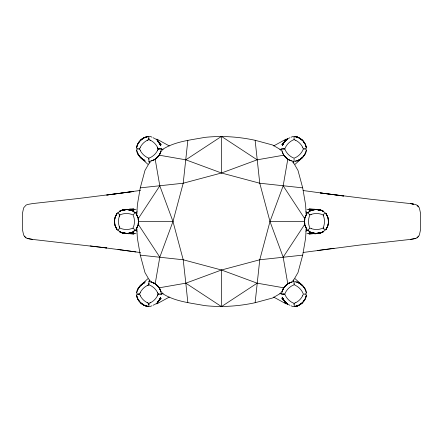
<?xml version="1.0" encoding="UTF-8"?>
<svg xmlns="http://www.w3.org/2000/svg" width="443" height="443" viewBox="0 0 443 443"><rect width="100%" height="100%" fill="white"/><g stroke="black" fill="none" stroke-linecap="round" stroke-linejoin="round"><path stroke-width="0.66" d="M148.887 304.778L148.77 303.344M157.459 292.38A14.719 13.406 44.8 0 0 150.603 285.536L148.92 284.821L148.887 283.409M149.601 163.057L148.986 161.75L148.887 159.541M148.887 159.591L148.77 158.151M150.592 140.365L148.92 139.628L148.887 138.216M294.08 158.799L294.08 161.252L293.371 163.057M294.08 304.507L294.08 303.383L295.786 302.635M302.619 295.802L303.355 294.069L302.619 292.391A14.719 13.373 45 0 0 295.786 285.552L294.08 284.578M148.887 283.83L148.77 284.849M148.887 304.036L148.887 304.313M114.516 220.276L114.925 225.127L116.974 229.369C113.624 224.878 113.613 218.117 116.974 213.631L115.285 216.721L114.516 220.276L115.296 216.727L116.985 213.62L115.285 216.721M148.887 139.263L148.77 139.656M148.887 139.119C148.145 136.854 149.645 135.392 151.91 137.197M328.451 222.724L328.041 217.873L325.993 213.631C329.348 218.122 329.359 224.883 325.993 229.369L327.687 226.279L328.451 222.724L327.676 226.273L325.987 229.38M306.639 228.898L306.982 229.369L304.939 225.127L305.748 227.381C304.092 223.698 304.036 219.296 305.759 215.625L304.939 217.873L306.977 213.626L306.639 214.102M304.468 221.506L304.673 219.064L304.468 221.506L269.992 221.5L259.759 183.225L255.124 140.287C238.583 136.715 221.594 135.597 204.755 137.385C189.792 140.215 173.65 141.516 160.87 150.542M136.743 215.475L137.369 204.766L140.276 187.86L144.994 170.389L150.526 160.881M306.229 227.525L305.604 238.234L302.696 255.14L297.978 272.611L292.441 282.119M137.214 227.375L138.033 225.127L137.214 227.375C138.892 223.704 138.925 219.291 137.214 215.625L138.033 217.873L137.214 215.625M155.15 283.963L159.807 257.167L172.98 221.5L183.208 183.225L187.849 140.287M160.87 292.458C173.65 301.484 189.792 302.785 204.755 305.615C221.594 307.403 238.583 306.285 255.124 302.713L259.759 259.775L269.992 221.5L283.166 185.833L287.823 159.037M138.299 223.948L138.443 222.724M161.246 294.036L162.304 292.773M304.529 220.276L304.679 219.058M136.605 147.851C137.363 142.286 142.209 137.54 147.735 136.732M306.362 295.149C305.609 300.714 300.764 305.46 295.237 306.268M136.605 147.746C137.424 141.937 142.591 137.153 148.366 136.444C142.773 137.142 137.795 141.616 136.688 147.17M306.362 295.254L305.377 298.632L302.575 302.591L298.621 305.393L294.589 306.556M136.605 147.746L136.688 147.226M306.368 295.204C305.609 300.797 300.78 305.532 295.237 306.384L296.378 306.179M136.671 292.945C137.313 287.906 141.3 284.406 145.298 281.77M136.605 292.906C137.214 288.493 140.437 284.744 144.352 282.8C141.079 284.389 138.432 287.23 137.142 290.641M148.887 283.548L148.986 281.25L149.601 279.943M323.39 227.298L323.855 225.924A14.674 13.345 -89.9 0 0 323.866 217.07L323.058 214.933L321.325 214.257A14.719 13.373 0 0 0 311.656 214.251M305.825 152.359C304.12 156.85 300 160.51 295.193 161.219C300.736 160.399 305.526 155.631 306.368 150.094C305.731 155.15 301.633 158.55 297.674 161.23M138.033 225.127L135.995 229.369L136.328 228.898M304.939 217.873L305.288 216.727M119.239 216.666L119.915 214.933L121.648 214.257A14.719 13.373 0 0 1 131.311 214.251L133.044 214.933L133.72 216.666A14.719 13.373 90 0 1 133.725 226.334L132.906 228.134M310.477 214.683L309.923 214.933L309.247 216.666A14.719 13.373 90 0 0 309.242 226.334L309.923 228.067L311.656 228.743M140.353 150.609L139.6 148.903L140.353 147.198M158.145 148.992L158.018 149.335L157.426 147.198M158.079 294.368L157.99 293.598M302.619 147.198L303.355 148.931L302.619 150.609A14.719 13.373 -45 0 1 295.786 157.448L294.08 158.19L292.374 157.442A14.719 13.373 45 0 1 285.541 150.609L284.794 148.903L285.541 147.198A14.719 13.373 -45 0 1 292.374 140.359L294.08 139.617L295.786 140.365M294.141 303.361L292.374 302.635A14.719 13.373 45 0 1 285.541 295.802L284.794 294.097L285.541 292.391A14.719 13.373 -45 0 1 292.374 285.552L294.141 284.832M139.894 293.349L139.6 294.097L140.353 295.802M158.134 294.213L157.426 295.802M119.427 216.112L119.593 215.669M323.407 227.259L323.058 228.067L321.325 228.743A14.719 13.373 0 0 1 311.656 228.749M158.018 149.335L157.426 150.609M305.293 216.721L305.515 216.167M157.337 302.497L158.91 300.647L160.676 297.297L159.015 300.409L157.437 302.226M287.49 138.936L284.057 142.353L282.291 145.703L283.957 142.591L287.402 139.24M327.687 226.279L325.987 229.363M157.929 294.733L157.725 295.193M139.927 293.277L140.353 292.391M303.389 301.611L304.817 299.612M159.015 300.409L160.122 298.576M282.844 144.424L283.957 142.591M303.145 252.471L359.068 245.145L410.423 239.414L415.434 238.528L416.918 237.88L419.344 235.183L420.612 229.374L420.612 213.626L419.344 207.817L416.918 205.12L415.434 204.472L410.423 203.586L370.066 199.162L320.211 192.926L343.696 196.011L334.072 194.732M137.9 219.196L159.807 185.833L155.15 159.037M287.823 283.963L283.166 257.167L305.072 223.804M117.035 213.57L116.315 214.578M325.932 229.43L326.652 228.422M139.584 141.389L138.155 143.388M281.582 144.667L285.962 140.154M161.39 298.333L157.01 302.846M153.428 160.211C157.016 158.433 159.956 155.183 160.97 151.273L159.624 154.518L160.986 151.213C159.768 155.881 155.881 159.796 151.19 160.981L154.491 159.641M157.381 302.591L160.183 298.632L157.409 302.569M157.387 157.42L158.965 155.559L155.515 158.982M285.558 140.431L282.745 144.39L285.585 140.409L287.457 138.831M306.351 149.136L305.111 148.903M137.657 289.584L140.403 285.591L144.939 282.352L142.79 283.598M309.757 228.234L307.758 230.233L305.831 231.213M323.252 214.739L325.223 212.767L323.54 211.71M132.662 228.245L131.311 228.743A14.719 13.373 0 0 1 121.648 228.749L119.915 228.067L117.749 230.233L119.433 231.29M147.89 278.675L140.625 285.414M295.082 164.325L302.547 157.437M141.483 284.705L143.305 282.939M299.667 160.061L301.484 158.295M133.337 214.639L135.209 212.767C131.272 209.007 124.948 208.625 120.175 210.94L123.946 209.76L133.731 208.93M119.156 214.174L119.915 214.933L117.749 212.767L119.433 211.71M323.85 228.859L325.223 230.233L323.54 231.29M280.668 150.227L281.754 148.926L284.794 148.903M289.545 282.789C285.934 284.544 283.016 287.817 281.997 291.727L283.348 288.482L281.986 291.787C283.204 287.125 287.092 283.204 291.776 282.019L288.476 283.359L291.776 282.019M285.115 140.819L287.247 138.975M300.697 304.175C306.689 299.402 297.031 307.381 296.046 306.312M306.047 213.122L307.73 212.767L310.294 210.923L313.273 209.844M136.926 229.878L135.242 230.233L132.673 232.077L129.749 233.151M305.831 211.787L307.747 212.756L310.244 210.934L314.801 209.583M287.441 284.018L284.002 287.441L287.457 284.007L286.488 284.766M300.182 159.402L302.353 157.581M416.918 237.88L418.408 236.623M285.165 141.095L287.02 139.556M292.657 162.199L294.063 161.269M150.31 280.801L148.909 281.731M133.792 210.768L126.482 209.484L131.311 210.314L135.226 212.762L137.142 211.787M159.02 155.161L185.822 159.823L221.483 136.405L257.15 159.823L283.946 155.161M159.02 287.839L185.822 283.177L221.483 306.595L257.15 283.177L283.946 287.839M142.269 138.825L144.357 137.607M282.102 292.458L272.595 297.995L255.124 302.713M273.691 145.913L286.195 139.08M169.276 297.087L156.778 303.92M119.566 211.328L124.04 209.689L134.096 209.19L129.699 209.179L130.292 209.185L122.899 209.943L128.708 209.395L126.792 209.473M284.328 140.619L285.43 140.032M158.09 302.674L155.056 304.28M119.604 211.305L122.13 210.143L127.362 209.45L122.307 210.087L119.865 211.128L122.556 210.021L127.7 209.439L121.21 210.464M286.527 139.44L287.917 138.72M147.187 140.365L148.71 139.678M150.592 302.635L148.92 303.372M309.236 234.07L320.073 233.057L314.259 233.605L318.318 233.389L323.102 231.872L320.411 232.979L314.851 233.422M288.376 138.476L289.877 137.74M153.09 305.26L154.59 304.524M149.983 157.741L150.592 157.442A14.719 13.406 -45.2 0 0 157.453 150.62M148.71 284.871L147.187 285.558A14.719 13.406 -45.2 0 0 140.326 292.38M150.321 302.768L149.983 302.934M147.541 285.381L147.951 285.187M147.713 140.104L148.028 139.955M320.411 232.979L322.797 232.06L318.495 233.367L315.604 233.55L320.843 232.857L323.401 231.672L320.411 232.979L315.266 233.561L320.66 232.913M147.99 285.17L148.322 285.026M149.706 157.869L148.92 158.179M131.311 232.686L135.215 230.238L133.182 228.206M120.313 210.907L124.339 209.65L126.931 209.467L121.997 210.192L127.113 209.461L124.655 209.611L120.64 210.746L124.167 209.672M322.654 232.093L319.597 233.162M279.766 149.512L281.715 148.903L284.162 148.903M163.201 293.487L161.252 294.097M131.261 232.697L132.357 232.232L128.165 233.417L133.792 232.232M120.175 210.94L121.803 210.27M322.797 232.06L318.805 233.328M291.062 137.197L293.105 136.466L294.074 136.544L294.08 139.617M151.91 305.803L149.867 306.534L148.892 306.456L148.887 304.507M144.352 137.607L148.067 136.505M152.326 160.648L153.439 160.205M310.693 214.595L311.656 214.257M140.276 187.86L183.208 183.225L221.483 172.997L257.15 159.823M187.849 302.713L185.822 283.177L221.483 270.003L259.759 259.775L302.696 255.14M298.466 305.46L296.234 306.235L298.277 305.548M117.772 230.227L118.076 230.127M321.762 232.536C319.53 233.522 307.608 234.779 320.97 232.808L316.042 233.533L316.357 233.516L313.91 233.328L316.452 233.516L309.181 232.232M136.533 148.964L137.862 148.903M309.181 210.768C313.661 209.329 318.833 208.736 323.102 211.128C318.777 208.825 313.589 209.406 308.876 209.19L317.349 209.545M133.443 232.326L126.482 233.516L128.116 233.422M309.524 210.674L316.49 209.484L313.522 209.749M161.219 294.074L160.493 294.091M122.307 210.087L124.898 209.583M128.896 233.356L129.45 233.251M410.423 239.414L415.434 238.528M306.334 148.92L304.585 148.903M318.013 233.428L319.641 233.168M317.731 233.45L314.823 233.577L320.073 233.057M317.282 233.494L319.613 233.145L308.876 233.81L318.932 233.311L322.366 232.232L321.136 232.719M140.497 190.429L106.702 195.042L133.365 191.514L120.812 193.154M294.905 306.495L295.725 306.384M120.313 232.093L124.339 233.35L128.708 233.605L122.899 233.057L120.175 232.06L124.472 233.367L127.362 233.55L122.307 232.913L119.865 231.872L122.556 232.979L127.7 233.561L121.21 232.536M317.481 250.483L334.072 248.268M117.971 193.552L77.874 198.575L32.749 203.559L27.538 204.472L26.054 205.12L23.662 207.822L22.388 213.631L22.388 229.369L23.662 235.178L26.054 237.88L27.538 238.528L32.749 239.441L106.702 247.958L90.145 245.909M316.706 233.539L319.026 233.239L315.078 233.66L317.349 233.455M313.223 233.151L310.615 232.232L314.009 233.311L316.452 233.516L309.524 232.326M305.111 294.097L306.351 293.864M161.18 294.08L159.436 294.097M125.618 209.545L127.894 209.34L123.353 209.855L128.143 209.423L125.236 209.55M133.592 209.755L136.012 209.539M306.96 233.461L309.38 233.245M128.963 233.311L124.909 233.428L121.786 232.725M314.452 209.605L316.44 209.489L313.91 209.672L317.282 209.506L320.073 209.943L314.823 209.423L320.411 210.021L322.797 210.94L320.411 210.021L315.604 209.45L320.66 210.087L323.401 211.328L320.843 210.143L316.042 209.467L321.762 210.464M128.52 233.395L126.526 233.511L129.063 233.328L124.167 233.328L120.64 232.254L123.376 233.162M139.429 294.097L138.714 294.097M283.398 294.097L284.162 294.097M138.947 148.903L139.6 148.903M159.059 148.903L161.23 148.931M303.389 148.903L304.629 148.903M284.002 148.903L284.34 148.903M138.62 294.097L136.599 294.08L138.991 294.097M158.195 294.097L158.694 294.097M161.235 148.903L158.173 148.903L159.153 148.903M138.46 221.5L172.98 221.5L183.208 259.775L185.822 283.177M159.48 294.097L158.572 294.097M303.931 294.097L306.334 294.08M284.794 294.097L281.731 294.097L279.766 293.487M282.606 294.091L281.754 294.074L280.668 292.773M283.675 294.097L282.972 294.097M139.445 148.903L136.66 148.926M125.685 233.494L122.899 233.057L128.143 233.577L125.236 233.45M317.731 209.55L315.266 209.439L319.597 209.838L322.327 210.746L318.932 209.689L313.987 209.262L318.273 209.655L315.975 209.406M309.236 208.93L316.224 209.428M133.731 234.07L123.353 233.145L134.096 233.81L125.618 233.455M126.748 233.572L128.985 233.738L124.04 233.311L119.566 231.672M314.452 233.395L314.801 233.417L310.244 232.066L314.043 233.311M126.609 209.484L133.443 210.674M306.96 209.539L309.38 209.755M133.592 233.245L136.012 233.461M127.894 233.66L123.946 233.239L126.266 233.539M185.822 159.823L221.483 172.997L259.759 183.225L302.696 187.86L305.604 204.766L306.229 215.475M136.743 227.525L137.369 238.234L140.276 255.14L183.208 259.775L221.483 270.003L257.15 283.177M103.54 247.582L140.497 252.571M294.905 136.505C300.559 137.308 305.554 142.048 306.368 147.746L305.377 144.368L303.405 141.311M331.032 194.344L303.145 190.529M135.863 251.917L117.971 249.448L120.812 249.846M294.589 136.444L295.725 136.616M295.237 136.732L298.61 137.718L302.558 140.492M147.735 306.268C142.214 305.465 137.408 300.742 136.605 295.204M295.237 281.809L295.813 281.898M306.047 229.878L307.73 230.233L310.294 232.077L307.752 230.238M136.926 213.122L135.242 212.767M148.067 306.495C142.408 305.687 137.413 300.958 136.605 295.254M27.538 238.528L32.749 239.441M144.357 305.393L148.366 306.556C142.607 305.82 137.419 301.079 136.605 295.254M410.423 203.586L413.59 204.19L412.106 203.874M318.068 209.583L320.66 210.087M122.307 232.913L124.898 233.417M161.252 148.903L163.201 149.512M146.589 306.179L147.74 306.384L145.454 305.842M295.769 281.87C301.052 282.977 305.565 287.529 306.368 292.906C305.725 287.856 301.644 284.439 297.674 281.77M124.339 233.35L121.997 232.808L127.113 233.539L122.13 232.857L119.604 231.695M318.805 209.672L322.797 210.94M153.439 282.795L151.19 282.019L154.491 283.359L151.196 282.008C155.847 283.243 159.74 287.064 160.97 291.727L159.624 288.482L160.986 291.787C159.984 287.85 157.032 284.572 153.428 282.789L154.491 283.359M255.124 140.287L272.595 145.005L282.102 150.542M319.641 209.832L322.654 210.907M290.647 160.659L291.776 160.981L288.476 159.641L290.647 160.648L289.545 160.2M296.345 281.992L297.48 282.324M151.207 282.014L152.326 282.352M137.142 231.213L135.226 230.244M117.772 212.773L118.076 212.873M298.277 137.452L296.234 136.765L298.466 137.54M306.368 147.796L305.377 144.446L302.569 140.403L298.61 137.607L295.188 136.599L296.334 136.804L296.046 136.688M148.682 158.118L147.187 157.442A14.719 13.406 44.8 0 1 140.32 150.62M148.682 303.311L147.796 302.934M298.621 137.607L295.237 136.616C296.987 135.458 309.015 145.215 299.684 138.166M120.175 232.06L121.803 232.73M291.062 305.803C292.53 306.434 295.176 307.641 294.08 304.457M147.912 302.99L147.187 302.635M149.983 140.066L150.321 140.232M153.09 137.74L154.59 138.476M288.376 304.524L289.877 305.26M156.778 139.08L169.276 145.913M155.056 138.72L158.09 140.326M286.527 303.56L287.917 304.28M286.195 303.92L273.691 297.087M143.283 304.834L142.269 304.175L144.352 305.393M284.328 302.381L285.43 302.968M148.909 161.269L150.31 162.199M294.063 281.731L292.657 280.801M136.671 150.055C137.396 154.69 140.78 158.611 144.939 160.648C140.824 158.583 137.252 154.784 136.605 150.094M289.545 160.211C285.929 158.461 283.016 155.183 281.997 151.273L283.991 155.532L287.457 158.993L284.002 155.559L287.457 158.993L286.488 158.229M300.182 283.598L300.708 284.018L298.621 282.8C301.888 284.4 304.529 287.23 305.825 290.641M298.582 282.772L300.708 284.018M145.298 161.23L142.79 159.402M137.657 153.416L140.403 157.409L144.352 160.2C141.079 158.611 138.432 155.77 137.142 152.359M302.104 285.22L302.547 285.563M418.148 206.15L417.134 205.364L418.408 206.377M155.515 284.007L158.212 286.505M287.402 303.76C285.508 304.142 278.891 291.272 283.957 300.409M285.165 301.904L287.02 303.444M287.49 304.064L284.057 300.647L282.844 298.576M287.457 304.169L285.585 302.591L282.745 298.61L285.558 302.569M285.115 302.181L287.247 304.025M24.592 236.612L26.054 237.88M157.01 140.154L161.39 144.667M285.962 302.846L281.582 298.333M302.342 285.414L295.082 278.675M140.625 157.586L147.89 164.325M162.304 150.227L161.252 148.986M323.252 228.261L323.783 228.793M300.016 283.276L301.484 284.705L299.667 282.939M142.956 159.724L141.483 158.295L143.305 160.061M309.757 214.766L307.758 212.767M323.18 228.189L323.883 228.893M309.867 214.877L309.463 214.473M328.451 220.276L327.676 216.71L325.932 213.57M114.516 222.724L115.296 226.29L117.035 229.43M157.437 140.774C158.932 141.572 163.334 150.637 159.015 142.591M157.337 140.503L160.122 144.424M157.387 285.58L158.965 287.441M157.409 140.431L160.183 144.368L157.381 140.409M303.405 141.422L304.817 143.388M325.987 213.637L327.676 216.727M325.987 213.62L326.652 214.595M136.328 214.102L135.984 213.631L138.033 217.873M283.166 185.833L305.072 219.196M137.9 223.804L159.807 257.167M138.155 299.612L139.584 301.611M116.315 228.422L116.985 229.38L115.296 226.273M293.371 279.943L294.08 281.731L294.08 283.736M292.441 160.881L297.978 170.389L302.696 187.86M150.526 282.119L144.994 272.611L140.276 255.14M157.426 292.391L158.145 294.008M157.725 147.807L157.885 148.156M119.815 227.868L119.239 226.334M323.307 215.486L323.423 215.78M119.577 227.298L119.427 226.888M158.018 148.471L158.145 148.815M305.293 226.279L305.515 226.833M269.992 221.5L283.166 257.167M159.807 185.833L172.98 221.5M304.939 225.127L305.288 226.273M306.279 147.226L306.362 147.851M136.605 295.149L136.688 295.774M304.529 222.724L304.673 223.948M138.288 219.058L138.493 221.5L138.299 219.052L138.443 220.276M294.08 283.686L294.08 284.201M221.483 136.405L221.483 172.997M221.483 270.003L221.483 306.595M140.326 147.187A14.719 13.406 -45.2 0 1 147.17 140.331M295.797 140.342A14.719 13.406 44.8 0 1 302.652 147.187M150.603 140.342A14.719 13.406 44.8 0 1 157.459 147.187M119.206 226.345A14.719 13.406 -89.8 0 1 119.211 216.66M147.17 302.658A14.719 13.406 44.8 0 1 140.32 295.813M157.453 295.813A14.719 13.406 -45.2 0 1 150.609 302.669M302.652 295.813A14.719 13.406 -44.8 0 1 295.797 302.658M142.314 138.803L140.398 140.403L142.314 138.803M300.708 158.982L298.621 160.2L300.708 158.982M311.706 210.303L310.615 210.768L311.711 210.303M147.154 136.704L146.589 136.821L147.74 136.616L147.154 136.704M318.318 209.611L315.859 209.461L320.97 210.192L318.318 209.611M132.357 210.768L131.255 210.303L132.357 210.768M140.442 302.613L142.314 304.197L140.442 302.613"/></g></svg>
